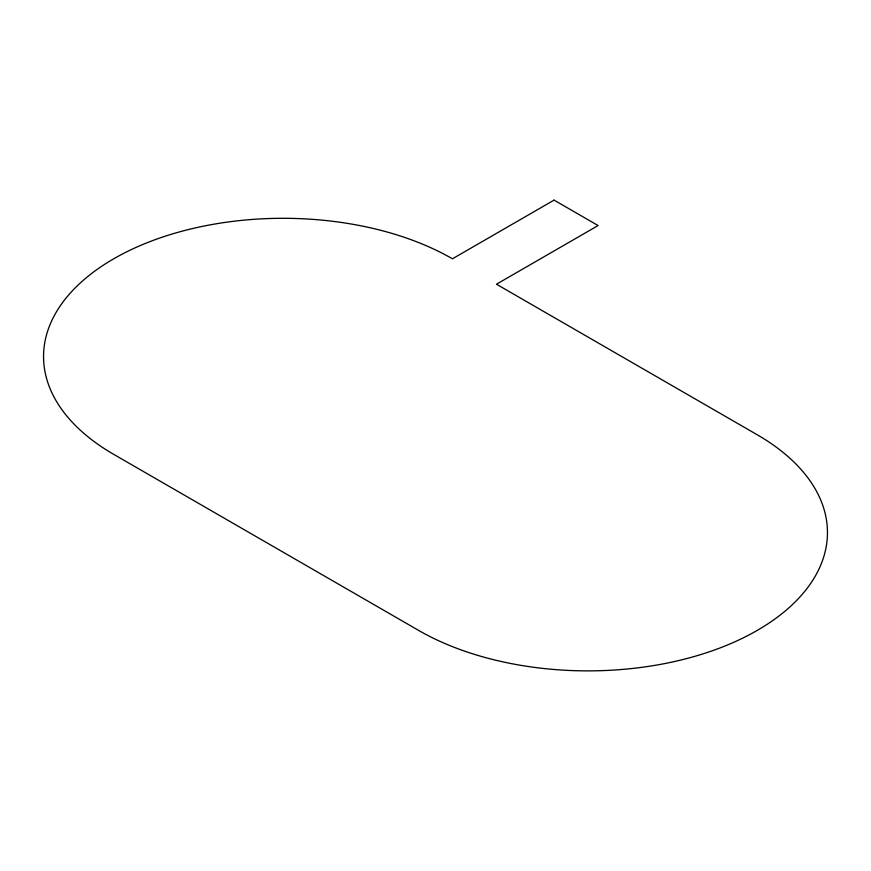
<?xml version="1.0" encoding="UTF-8"?>
<svg xmlns="http://www.w3.org/2000/svg" width="871" height="871" viewBox="0 0 871 871"><rect width="100%" height="100%" fill="white"/><g stroke="black" fill="none" stroke-linecap="round" stroke-linejoin="round"><path stroke-width="1.31" d="M554.054 200.123L452.441 258.796A239.525 138.282 0 0 0 113.709 258.796A239.525 138.282 0 0 0 113.709 454.357L418.559 630.375A239.525 138.282 0 0 0 757.291 630.375A239.525 138.282 0 0 0 757.291 434.803L496.47 284.218L598.094 225.545L554.054 200.123"/></g></svg>
